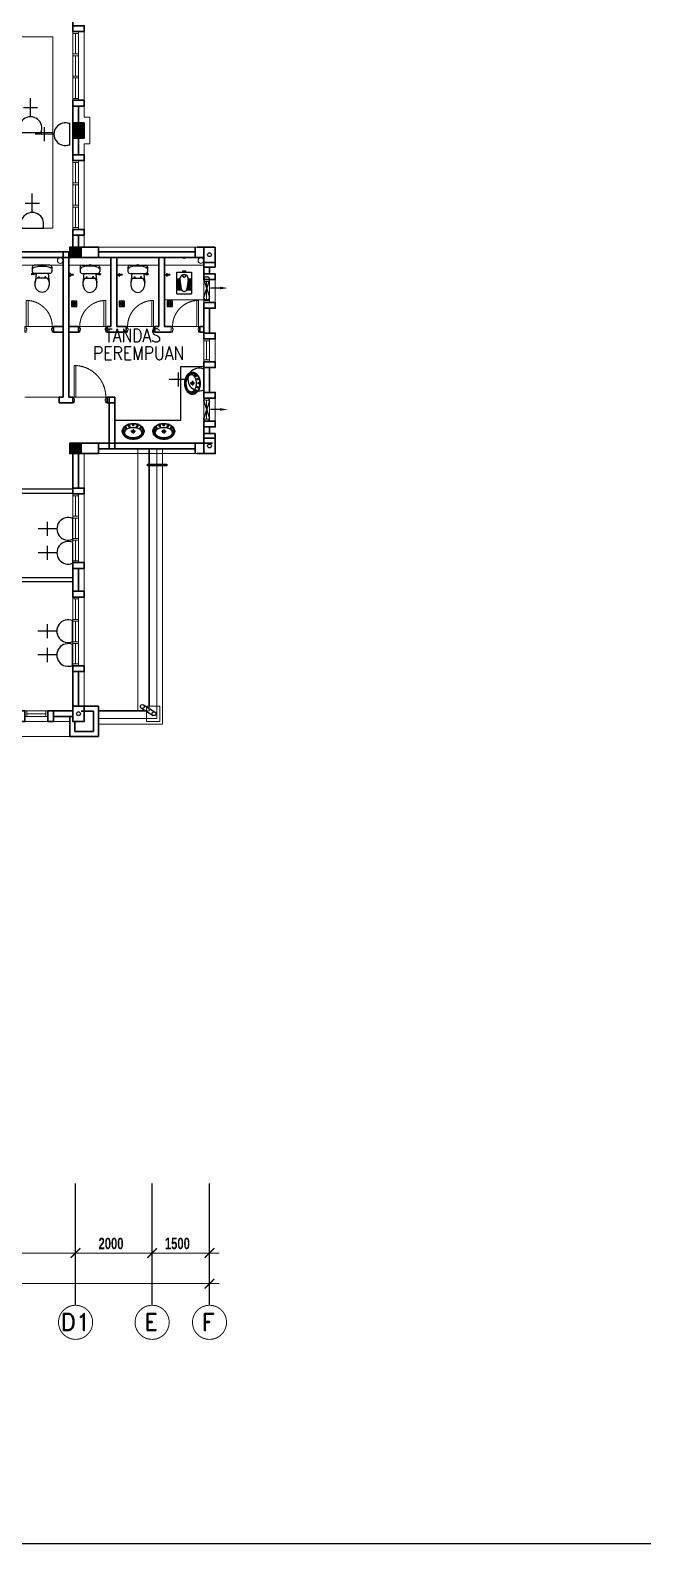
# Model space of a CAD drawing. Header units: millimetres. Extents: x 50343 to 145210, y -114947 to -49508.
# Drawn here: x 78876 to 94881, y -114935 to -75366 of the extents above; entities that cross this region are included whole.
import ezdxf
from ezdxf.enums import TextEntityAlignment as Align

# ---------------------------------------------------------------- set-up
doc = ezdxf.new("R2010")
doc.units = ezdxf.units.MM
doc.header["$LTSCALE"] = 600
doc.header["$MEASUREMENT"] = 0
for name, pattern in [('DASHDOT', [1, 0.5, -0.25, 0, -0.25]), ('DASHED', [19.05, 12.7, -6.35]), ('HIDDEN', [0.375, 0.25, -0.125])]:
    doc.linetypes.add(name, pattern=pattern)
doc.layers.get('0').update_dxf_attribs({"color": 8, "linetype": 'CONTINUOUS', "lineweight": 25})
for name, color, linetype, lineweight in [('1', 8, 'CONTINUOUS', 9), ('COLUMN', 8, 'CONTINUOUS', 30), ('DETAIL', 8, 'CONTINUOUS', 20), ('dim', 8, 'CONTINUOUS', 20), ('DOOR', 8, 'CONTINUOUS', 20), ('LW', 8, 'CONTINUOUS', 20), ('t3', 8, 'CONTINUOUS', 25), ('wall', 8, 'CONTINUOUS', 30), ('WIN', 8, 'CONTINUOUS', 18)]:
    doc.layers.add(name, color=color, linetype=linetype, lineweight=lineweight)
for name, color, linetype in [('DOWNPIPE', 8, 'CONTINUOUS'), ('E-LIGHT', 4, 'CONTINUOUS'), ('ELECT', 6, 'CONTINUOUS'), ('FIXT', 8, 'CONTINUOUS'), ('GRID', 8, 'DASHDOT'), ('GRID-TEXT', 8, 'CONTINUOUS'), ('LIGHT', 4, 'CONTINUOUS'), ('LWALL', 8, 'CONTINUOUS'), ('ORIGIN', 8, 'CONTINUOUS'), ('partition', 8, 'CONTINUOUS'), ('SAN', 8, 'CONTINUOUS'), ('SANITARY', 8, 'CONTINUOUS'), ('t.block', 4, 'CONTINUOUS'), ('TB', 8, 'CONTINUOUS')]:
    doc.layers.add(name, color=color, linetype=linetype)
doc.layers.get('E-LIGHT').off()
doc.styles.add('LAILA', font='romans.shx', dxfattribs={"width": 0.85})
doc.styles.add('style1', font='romand.shx', dxfattribs={"height": 250})
doc.styles.add('style2', font='sanssb__.ttf', dxfattribs={"height": 1200})

# ---------------------------------------------------------------- blocks, each defined once
blk = doc.blocks.new('AW30')
at = {"layer": 'wall'}
for points in [[(-2473393, -914141), (-2473243, -914141), (-2473243, -913866), (-2473393, -913866)], [(-2472643, -914141), (-2472493, -914141), (-2472493, -913866), (-2472643, -913866)]]:
    blk.add_lwpolyline(points, close=True, dxfattribs=at)
at = {"layer": 'WIN', "color": 1}
for p, q in [((-2473243, -913866), (-2472643, -913866)), ((-2473218, -914016), (-2472643, -914016)), ((-2473193, -913941), (-2472693, -913941))]:
    blk.add_line(p, q, dxfattribs=at)
at = {"layer": 'WIN', "color": 2}
blk.add_line((-2473243, -914141), (-2472643, -914141), dxfattribs=at)
at = {"layer": 'WIN', "color": 1}
for points in [[(-2473243, -914016), (-2473193, -914016), (-2473193, -913866), (-2473243, -913866)], [(-2472693, -914016), (-2472643, -914016), (-2472643, -913866), (-2472693, -913866)]]:
    blk.add_lwpolyline(points, close=True, dxfattribs=at)
blk = doc.blocks.new('Dp900')
at = {"layer": 'DOOR', "color": 4}
for p, q in [((35, 150), (0, 150)), ((0, 0), (35, 0)), ((35, 150), (35, 100)), ((50, 100), (35, 100)), ((50, 50), (35, 50)), ((35, 50), (35, 0)), ((50, 100), (50, 50)), ((850, 100), (850, 50)), ((865, 100), (850, 100)), ((865, 50), (850, 50)), ((900, 150), (865, 150)), ((865, 150), (865, 100)), ((865, 50), (865, 0)), ((865, 0), (900, 0))]:
    blk.add_line(p, q, dxfattribs=at)
at = {"layer": 'DOOR', "color": 1}
for p, q in [((0, 150), (0, 0)), ((0, 150), (0, 0)), ((900, 150), (900, 0)), ((900, 150), (900, 0))]:
    blk.add_line(p, q, dxfattribs=at)
at = {"layer": 'DOOR'}
blk.add_lwpolyline([(35, 150), (35, 980), (85, 980), (85, 150)], close=True, dxfattribs=at)
at = {"layer": 'DOOR', "color": 9, "linetype": 'DASHED', "ltscale": 100}
blk.add_arc((35, 150), 830, 360, 86.5464, dxfattribs=at)
blk = doc.blocks.new('W22')
at = {"layer": 'LW', "color": 2}
blk.add_line((-2456199, -908621), (-2456199, -908021), dxfattribs=at)
at = {"layer": 'wall'}
for points in [[(-2456499, -908021), (-2456499, -907871), (-2456199, -907871), (-2456199, -908021)], [(-2456499, -908771), (-2456499, -908621), (-2456199, -908621), (-2456199, -908771)]]:
    blk.add_lwpolyline(points, close=True, dxfattribs=at)
at = {"layer": 'WIN', "linetype": 'HIDDEN', "ltscale": 600}
blk.add_line((-2456424, -908571), (-2456424, -908071), dxfattribs=at)
at = {"layer": 'WIN'}
blk.add_line((-2456499, -908571), (-2456349, -908571), dxfattribs=at)
blk.add_lwpolyline([(-2456349, -908021), (-2456349, -908621), (-2456499, -908621), (-2456499, -908021)], dxfattribs=at)
blk.add_lwpolyline([(-2456349, -908071), (-2456349, -908021), (-2456499, -908021), (-2456499, -908071)], close=True, dxfattribs=at)
blk = doc.blocks.new('*X77')
at = {"color": 0}
for p, q in [((89.889, 61.166), (89.852, 61.203)), ((89.853, 61.198), (89.901, 61.245)), ((89.853, 61.216), (89.883, 61.245)), ((89.905, 61.168), (89.854, 61.219)), ((89.858, 61.185), (89.913, 61.24)), ((89.917, 61.175), (89.86, 61.231)), ((89.867, 61.176), (89.923, 61.232)), ((89.925, 61.184), (89.869, 61.239)), ((89.878, 61.169), (89.93, 61.221)), ((89.931, 61.196), (89.882, 61.245)), ((89.893, 61.166), (89.932, 61.206)), ((89.932, 61.212), (89.898, 61.246))]:
    blk.add_line(p, q, dxfattribs=at)
blk = doc.blocks.new('TAB')
at = {"layer": 'FIXT'}
for p, q in [((-186, 13), (-70, 22)), ((-186, -13), (-186, 13)), ((-120, 5), (-120, -5)), ((-80, 10), (-115, 10)), ((-70, 55), (-70, 20)), ((-55, 60), (-65, 60)), ((-50, 55), (-50, 20)), ((-50, 24), (-46, 24)), ((-5, 10), (-40, 10)), ((0, 5), (0, -5)), ((-186, -13), (-70, -22)), ((-80, -10), (-115, -10)), ((-70, -20), (-70, -55)), ((-55, -60), (-65, -60)), ((-50, -20), (-50, -55)), ((-50, -24), (-46, -24)), ((-5, -10), (-40, -10))]:
    blk.add_line(p, q, dxfattribs=at)
for centre, radius, start, end in [((-115, 5), 5, 90, 180), ((-80, 20), 10, 270, 0), ((-65, 55), 5, 90, 180), ((-55, 55), 5, 0, 90), ((-40, 20), 10, 180, 270), ((-46, 0), 24.2, 24.44334, 90), ((-5, 5), 5, 0, 90), ((-115, -5), 5, 180, 270), ((-80, -20), 10, 0, 90), ((-65, -55), 5, 180, 270), ((-55, -55), 5, 270, 0), ((-40, -20), 10, 90, 180), ((-46, 0), 24.2, 270, 335.55666), ((-5, -5), 5, 270, 0)]:
    blk.add_arc(centre, radius, start, end, dxfattribs=at)
blk = doc.blocks.new('TAP1-P')
at = {"layer": 'FIXT', "rotation": 90}
blk.add_blockref('TAB', (0, 0), dxfattribs=at)
blk = doc.blocks.new('TAP(C)')
at = {"layer": 'wall', "xscale": -0.599999999973992, "yscale": 0.5999999999767169, "zscale": 0.5999999999999999, "rotation": 269.9999000484524}
blk.add_blockref('TAP1-P', (0, 0), dxfattribs=at)
blk = doc.blocks.new('WC1')
at = {"layer": 'DETAIL', "color": 8}
for p, q in [((-2082463, -671463), (-2082463, -671853)), ((-2082463, -671463), (-2081903, -671463)), ((-2082363, -671479), (-2082363, -671591)), ((-2082351, -671479), (-2082351, -671586)), ((-2082338, -671479), (-2082338, -671583)), ((-2082326, -671479), (-2082326, -671582)), ((-2082313, -671479), (-2082313, -671580)), ((-2082301, -671479), (-2082301, -671578)), ((-2082288, -671479), (-2082288, -671577)), ((-2082276, -671479), (-2082276, -671575)), ((-2082263, -671479), (-2082263, -671573)), ((-2082251, -671479), (-2082251, -671571)), ((-2082238, -671479), (-2082238, -671570)), ((-2082226, -671479), (-2082226, -671568)), ((-2082213, -671479), (-2082213, -671566)), ((-2082201, -671479), (-2082201, -671564)), ((-2082188, -671479), (-2082188, -671563)), ((-2082176, -671479), (-2082176, -671561)), ((-2082163, -671479), (-2082163, -671559)), ((-2082151, -671479), (-2082151, -671557)), ((-2082138, -671479), (-2082138, -671556)), ((-2082126, -671479), (-2082126, -671554)), ((-2082113, -671479), (-2082113, -671552)), ((-2082101, -671479), (-2082101, -671551)), ((-2082088, -671479), (-2082088, -671549)), ((-2082076, -671479), (-2082076, -671548)), ((-2081903, -671463), (-2081903, -671853)), ((-2081903, -671853), (-2082463, -671853)), ((-2082363, -671724), (-2082363, -671837)), ((-2082351, -671729), (-2082351, -671837)), ((-2082089, -671549), (-2082339, -671584)), ((-2082089, -671767), (-2082339, -671732)), ((-2082338, -671732), (-2082338, -671837)), ((-2082326, -671734), (-2082326, -671837)), ((-2082313, -671736), (-2082313, -671837)), ((-2082301, -671737), (-2082301, -671837)), ((-2082288, -671739), (-2082288, -671837)), ((-2082276, -671741), (-2082276, -671837)), ((-2082263, -671743), (-2082263, -671837)), ((-2082251, -671744), (-2082251, -671837)), ((-2082238, -671746), (-2082238, -671837)), ((-2082226, -671748), (-2082226, -671837)), ((-2082213, -671749), (-2082213, -671837)), ((-2082201, -671751), (-2082201, -671837)), ((-2082188, -671753), (-2082188, -671837)), ((-2082176, -671755), (-2082176, -671837)), ((-2082163, -671756), (-2082163, -671837)), ((-2082151, -671758), (-2082151, -671837)), ((-2082138, -671760), (-2082138, -671837)), ((-2082126, -671762), (-2082126, -671837)), ((-2082113, -671763), (-2082113, -671837)), ((-2082101, -671765), (-2082101, -671837)), ((-2082088, -671767), (-2082088, -671837)), ((-2082076, -671768), (-2082076, -671837)), ((-2081863, -671619), (-2081903, -671619)), ((-2081863, -671697), (-2081903, -671697)), ((-2081863, -671619), (-2081863, -671697))]:
    blk.add_line(p, q, dxfattribs=at)
for centre, radius, start, end in [((-2082357, -671479), 6.25, 0, 180), ((-2082332, -671479), 6.25, 0, 180), ((-2082307, -671479), 6.25, 0, 180), ((-2082282, -671479), 6.25, 0, 180), ((-2082257, -671479), 6.25, 0, 180), ((-2082232, -671479), 6.25, 0, 180), ((-2082207, -671479), 6.25, 0, 180), ((-2082182, -671479), 6.25, 0, 180), ((-2082157, -671479), 6.25, 0, 180), ((-2082132, -671479), 6.25, 0, 180), ((-2082107, -671479), 6.25, 0, 180), ((-2082082, -671479), 6.25, 0, 180), ((-2082328, -671658), 75, 97.889, 262.111), ((-2082357, -671837), 6.25, 180, 0), ((-2082332, -671837), 6.25, 180, 0), ((-2082307, -671837), 6.25, 180, 0), ((-2082282, -671837), 6.25, 180, 0), ((-2082257, -671837), 6.25, 180, 0), ((-2082232, -671837), 6.25, 180, 0), ((-2082207, -671837), 6.25, 180, 0), ((-2082182, -671837), 6.25, 180, 0), ((-2082157, -671837), 6.25, 180, 0), ((-2082132, -671837), 6.25, 180, 0), ((-2082107, -671837), 6.25, 180, 0), ((-2082073, -671658), 110, 262.111, 97.889), ((-2082082, -671837), 6.25, 180, 0), ((-2081988, -671658), 45, 68.1271, 291.8729), ((-2081988, -671658), 37.5, 57.0356, 302.9644)]:
    blk.add_arc(centre, radius, start, end, dxfattribs=at)
at = {"layer": 'ORIGIN', "color": 8}
for p, q in [((-2081498, -671638), (-2081538, -671638)), ((-2081498, -671638), (-2081538, -671678)), ((-2081538, -671638), (-2081498, -671678)), ((-2081538, -671678), (-2081498, -671678))]:
    blk.add_line(p, q, dxfattribs=at)
blk = doc.blocks.new('ZPO')
at = {"layer": 'ORIGIN'}
for p, q in [((-20, 20), (-20, -20)), ((-20, 20), (20, -20)), ((-20, -20), (20, 20)), ((20, -20), (20, 20))]:
    blk.add_line(p, q, dxfattribs=at)
blk = doc.blocks.new('Dp750')
at = {"layer": 'DOOR', "color": 1}
for p, q in [((0, 150), (0, 0)), ((0, 150), (0, 0)), ((750, 150), (750, 0)), ((750, 150), (750, 0))]:
    blk.add_line(p, q, dxfattribs=at)
at = {"layer": 'DOOR'}
for p, q in [((0, 150), (35, 150)), ((0, 0), (35, 0)), ((35, 150), (35, 100)), ((35, 100), (50, 100)), ((35, 50), (50, 50)), ((35, 50), (35, 0)), ((50, 100), (50, 50)), ((700, 100), (700, 50)), ((700, 100), (715, 100)), ((700, 50), (715, 50)), ((715, 150), (750, 150)), ((715, 150), (715, 100)), ((715, 50), (715, 0)), ((715, 0), (750, 0))]:
    blk.add_line(p, q, dxfattribs=at)
blk.add_lwpolyline([(35, 150), (35, 830), (85, 830), (85, 150)], close=True, dxfattribs=at)
at = {"layer": 'DOOR', "color": 9, "linetype": 'DASHED', "ltscale": 100}
blk.add_arc((35, 150), 680, 360, 85.7833, dxfattribs=at)
blk = doc.blocks.new('Ef')
at = {"layer": 'LIGHT'}
for p, q in [((-291, -23), (-291, 17)), ((-214, -80), (231, 74)), ((-214, 74), (231, -80)), ((309, 17), (309, -23))]:
    blk.add_line(p, q, dxfattribs=at)
at = {"layer": 'LIGHT', "color": 7}
blk.add_line((4, 348), (4, 102), dxfattribs=at)
at = {"layer": 'LIGHT'}
for centre, start, end in [((-231, 17), 72.6318, 180), ((249, 17), 0, 107.3682), ((-231, -23), 180, 287.3682), ((249, -23), 252.6318, 0)]:
    blk.add_arc(centre, 60, start, end, dxfattribs=at)
at = {"layer": 'LIGHT', "color": 7}
blk.add_solid([(-30, 348), (37, 348), (4, 548)], dxfattribs=at)
blk = doc.blocks.new('13A SSO 300mm')
at = {"layer": 'ELECT', "color": 6}
for p, q in [((0, 414), (0, 904)), ((-184, 659), (184, 659)), ((-297, 0), (297, 0))]:
    blk.add_line(p, q, dxfattribs=at)
blk.add_arc((0, 116), 297, 336.9763, 203.0237, dxfattribs=at)

msp = doc.modelspace()

# ---------------------------------------------------------------- hatches: boundary and pattern name
at = {"layer": 'COLUMN'}
for points in [[(79909, -81034), (80209, -81034), (80209, -81309), (79909, -81309)], [(79909, -86159), (80209, -86159), (80209, -86434), (79909, -86434)]]:
    msp.add_hatch(color=256, dxfattribs=at).paths.add_polyline_path(points)

# ---------------------------------------------------------------- linework, layer by layer
at = {"linetype": 'ByBlock', "const_width": 37.5}
for points in [[(79934, -107460), (80184, -107210)], [(80184, -107210), (79934, -107460)], [(81934, -107460), (82184, -107210)], [(82184, -107210), (81934, -107460)], [(83434, -107460), (83684, -107210)], [(83434, -108260), (83684, -108010)]]:
    msp.add_lwpolyline(points, dxfattribs=at)
at = {"layer": '1'}
for points in [[(79467, -78041), (79467, -75541), (77467, -75541), (77467, -78041)], [(79467, -80541), (79467, -78041), (77467, -78041), (77467, -80541)]]:
    msp.add_lwpolyline(points, close=True, dxfattribs=at)
at = {"layer": 'COLUMN'}
for points in [[(80284, -77784), (79984, -77784), (79984, -78184), (80284, -78184)], [(79909, -81034), (80209, -81034), (80209, -81309), (79909, -81309)], [(83709, -81034), (83409, -81034), (83409, -81434), (83709, -81434)], [(79909, -86159), (80209, -86159), (80209, -86434), (79909, -86434)], [(83709, -86034), (83409, -86034), (83409, -86434), (83709, -86434)], [(80284, -93034), (79984, -93034), (79984, -93434), (80284, -93434)]]:
    msp.add_lwpolyline(points, close=True, dxfattribs=at)
msp.add_solid([(80284, -77784), (79984, -77784), (80284, -78184), (79984, -78184)], dxfattribs=at)
at = {"layer": 'dim'}
for p, q in [((80059, -106841), (80059, -107585)), ((80059, -106841), (80059, -107585)), ((82059, -106841), (82059, -107585)), ((82059, -106841), (82059, -107585)), ((83559, -106841), (83559, -107585)), ((75809, -107335), (80309, -107335)), ((79809, -107335), (82309, -107335)), ((81809, -107335), (83809, -107335)), ((83559, -107641), (83559, -108385)), ((60309, -108135), (83809, -108135))]:
    msp.add_line(p, q, dxfattribs=at)
at = {"layer": 'DOWNPIPE', "linetype": 'HIDDEN', "ltscale": 1000}
for p, q in [((81778, -93086), (82083, -93277)), ((81831, -93001), (82136, -93192))]:
    msp.add_line(p, q, dxfattribs=at)
at = {"layer": 'DOWNPIPE'}
msp.add_lwpolyline([(81935, -86707), (82448, -86707), (82448, -86757), (81935, -86757)], close=True, dxfattribs=at)
for centre in [(83559, -81234), (83559, -86234), (80134, -93234), (81804, -93044), (82109, -93234)]:
    msp.add_circle(centre, 50, dxfattribs=at)
at = {"layer": 'GRID', "ltscale": 1500}
for p, q in [((80059, -108701), (80059, -105514)), ((82059, -108701), (82059, -105514)), ((83559, -108701), (83559, -105514))]:
    msp.add_line(p, q, dxfattribs=at)
at = {"layer": 'GRID-TEXT', "const_width": 24.7}
for points in [[(80505, -109146, 1), (79614, -109146, 0.414214), (80059, -109592, 0.414214), (80505, -109146, 1)], [(82505, -109146, 1), (81614, -109146, 0.414214), (82059, -109592, 0.414214), (82505, -109146, 1)], [(84005, -109146, 1), (83114, -109146, 0.414214), (83559, -109592, 0.414214), (84005, -109146, 1)]]:
    msp.add_lwpolyline(points, format="xyb", dxfattribs=at)
at = {"layer": 'LW'}
for p, q in [((80284, -77197), (80284, -75397)), ((80284, -78772), (80284, -80572)), ((80284, -80722), (80284, -81034)), ((79734, -81509), (78634, -81509)), ((79884, -81509), (80984, -81509)), ((81134, -81509), (82234, -81509)), ((82384, -81509), (83409, -81509)), ((82384, -82409), (83409, -82409)), ((78734, -83109), (79484, -83109)), ((79484, -83259), (79484, -83109)), ((80884, -83109), (80134, -83109)), ((80134, -83259), (80134, -83109)), ((82134, -83109), (81384, -83109)), ((83309, -83109), (82559, -83109)), ((78734, -84959), (79634, -84959)), ((80884, -84959), (79984, -84959)), ((80284, -87509), (80284, -86434)), ((81684, -86309), (81684, -93159)), ((80284, -87484), (80284, -89284)), ((80284, -90034), (80284, -89434)), ((80284, -91984), (80284, -90184)), ((80284, -93034), (80284, -92134))]:
    msp.add_line(p, q, dxfattribs=at)
at = {"layer": 'LW', "linetype": 'HIDDEN', "ltscale": 1200}
msp.add_line((77109, -93834), (79909, -93834), dxfattribs=at)
at = {"layer": 'LW'}
for points in [[(80284, -77347), (80284, -77634), (80434, -77634), (80434, -78334), (80284, -78334), (80284, -78622)], [(80209, -77784), (80284, -77784), (80284, -78184), (80209, -78184)], [(80659, -93159), (81984, -93159), (81984, -86309)], [(80659, -93509), (82334, -93509), (82334, -86309)]]:
    msp.add_lwpolyline(points, dxfattribs=at)
at = {"layer": 'LW', "linetype": 'HIDDEN', "ltscale": 1000}
msp.add_lwpolyline([(80659, -93359), (82184, -93359), (82184, -86309)], dxfattribs=at)
msp.add_lwpolyline([(81909, -93434), (81909, -93034), (82259, -93034), (82259, -93434)], close=True, dxfattribs=at)
at = {"layer": 'LW'}
for centre in [(79659, -81384), (83334, -81384)]:
    msp.add_circle(centre, 75, dxfattribs=at)
at = {"layer": 'LWALL'}
for p, q in [((82809, -84159), (83409, -84159)), ((82809, -85559), (82809, -84159)), ((81084, -85559), (82809, -85559))]:
    msp.add_line(p, q, dxfattribs=at)
at = {"layer": 'partition'}
for p, q in [((75259, -87359), (79984, -87359)), ((75259, -87469), (79984, -87469)), ((79984, -89679), (75259, -89679)), ((79984, -89789), (75259, -89789))]:
    msp.add_line(p, q, dxfattribs=at)
at = {"layer": 'SAN'}
for p, q in [((79389, -81509), (78979, -81509)), ((79164, -81529), (79164, -81489)), ((79204, -81489), (79164, -81529)), ((79204, -81529), (79164, -81489)), ((79204, -81489), (79204, -81529)), ((80229, -81509), (80639, -81509)), ((80414, -81489), (80414, -81529)), ((80414, -81489), (80454, -81529)), ((80414, -81529), (80454, -81489)), ((80454, -81529), (80454, -81489)), ((81479, -81509), (81889, -81509)), ((81664, -81489), (81664, -81529)), ((81664, -81489), (81704, -81529)), ((81664, -81529), (81704, -81489)), ((81704, -81529), (81704, -81489)), ((78909, -81733), (78909, -81748)), ((79028, -81728), (78914, -81728)), ((78966, -81753), (78914, -81753)), ((78929, -81559), (78929, -81674)), ((78932, -81734), (78979, -81734)), ((79389, -81724), (78979, -81724)), ((79028, -81738), (79001, -81969)), ((79028, -81738), (79005, -81738)), ((79029, -81724), (79029, -81728)), ((79318, -81844), (79053, -81844)), ((79089, -81814), (79113, -81814)), ((79280, -81814), (79256, -81814)), ((79339, -81724), (79367, -81969)), ((79439, -81559), (79439, -81674)), ((80179, -81559), (80179, -81674)), ((80229, -81724), (80639, -81724)), ((80279, -81724), (80251, -81969)), ((80300, -81844), (80565, -81844)), ((80339, -81814), (80363, -81814)), ((80530, -81814), (80506, -81814)), ((80589, -81724), (80590, -81728)), ((80591, -81728), (80704, -81728)), ((80591, -81738), (80613, -81738)), ((80591, -81738), (80617, -81969)), ((80686, -81734), (80639, -81734)), ((80653, -81753), (80704, -81753)), ((80689, -81559), (80689, -81674)), ((80709, -81733), (80709, -81748)), ((81429, -81559), (81429, -81674)), ((81479, -81724), (81889, -81724)), ((81529, -81724), (81501, -81969)), ((81550, -81844), (81815, -81844)), ((81589, -81814), (81613, -81814)), ((81780, -81814), (81756, -81814)), ((81839, -81724), (81840, -81728)), ((81841, -81728), (81954, -81728)), ((81841, -81738), (81863, -81738)), ((81841, -81738), (81867, -81969)), ((81936, -81734), (81889, -81734)), ((81903, -81753), (81954, -81753)), ((81939, -81559), (81939, -81674)), ((81959, -81733), (81959, -81748)), ((82702, -81694), (83092, -81694)), ((82702, -82254), (82702, -81694)), ((82718, -81867), (82787, -81867)), ((82718, -81879), (82788, -81879)), ((82718, -81892), (82789, -81892)), ((82718, -81904), (82791, -81904)), ((82788, -81879), (82822, -82130)), ((82858, -81654), (82936, -81654)), ((82858, -81654), (82858, -81694)), ((82936, -81654), (82936, -81694)), ((83006, -81879), (82971, -82130)), ((83002, -81904), (83075, -81904)), ((83004, -81892), (83075, -81892)), ((83006, -81879), (83075, -81879)), ((83007, -81867), (83075, -81867)), ((83092, -81694), (83092, -82254)), ((82702, -82254), (83092, -82254)), ((82718, -81917), (82793, -81917)), ((82718, -81929), (82795, -81929)), ((82718, -81942), (82796, -81942)), ((82718, -81954), (82798, -81954)), ((82718, -81967), (82800, -81967)), ((82718, -81979), (82802, -81979)), ((82718, -81992), (82803, -81992)), ((82718, -82004), (82805, -82004)), ((82718, -82017), (82807, -82017)), ((82718, -82029), (82808, -82029)), ((82718, -82042), (82810, -82042)), ((82718, -82054), (82812, -82054)), ((82718, -82067), (82814, -82067)), ((82718, -82079), (82815, -82079)), ((82718, -82092), (82817, -82092)), ((82718, -82104), (82819, -82104)), ((82718, -82117), (82821, -82117)), ((82718, -82129), (82822, -82129)), ((82718, -82142), (82825, -82142)), ((82718, -82154), (82830, -82154)), ((82963, -82154), (83075, -82154)), ((82968, -82142), (83075, -82142)), ((82971, -82129), (83075, -82129)), ((82973, -82117), (83075, -82117)), ((82974, -82104), (83075, -82104)), ((82976, -82092), (83075, -82092)), ((82978, -82079), (83075, -82079)), ((82980, -82067), (83075, -82067)), ((82981, -82054), (83075, -82054)), ((82983, -82042), (83075, -82042)), ((82985, -82029), (83075, -82029)), ((82987, -82017), (83075, -82017)), ((82988, -82004), (83075, -82004)), ((82990, -81992), (83075, -81992)), ((82992, -81979), (83075, -81979)), ((82994, -81967), (83075, -81967)), ((82995, -81954), (83075, -81954)), ((82997, -81942), (83075, -81942)), ((82999, -81929), (83075, -81929)), ((83000, -81917), (83075, -81917)), ((79964, -82537), (79964, -82499)), ((79979, -82499), (79964, -82499)), ((79964, -82509), (79971, -82509)), ((79964, -82528), (79971, -82528)), ((79979, -82537), (79964, -82537)), ((81214, -82537), (81214, -82499)), ((81229, -82499), (81214, -82499)), ((81214, -82509), (81221, -82509)), ((81214, -82528), (81221, -82528)), ((81229, -82537), (81214, -82537)), ((82464, -82537), (82464, -82499)), ((82479, -82499), (82464, -82499)), ((82464, -82509), (82471, -82509)), ((82464, -82528), (82471, -82528)), ((82479, -82537), (82464, -82537)), ((83167, -84594), (83055, -84594)), ((83113, -84535), (83113, -84652)), ((83272, -84491), (83222, -84491)), ((83297, -84594), (83247, -84594)), ((83248, -84466), (83248, -84517)), ((83248, -84672), (83248, -84723)), ((83273, -84569), (83273, -84620)), ((83272, -84697), (83222, -84697)), ((81488, -85718), (81436, -85718)), ((81462, -85694), (81462, -85744)), ((81624, -85853), (81507, -85853)), ((81591, -85693), (81539, -85693)), ((81565, -85669), (81565, -85719)), ((81565, -85798), (81565, -85911)), ((81694, -85718), (81642, -85718)), ((81668, -85694), (81668, -85744)), ((82288, -85718), (82236, -85718)), ((82262, -85694), (82262, -85744)), ((82424, -85853), (82307, -85853)), ((82391, -85693), (82339, -85693)), ((82365, -85669), (82365, -85719)), ((82365, -85798), (82365, -85911)), ((82494, -85718), (82442, -85718)), ((82468, -85694), (82468, -85744))]:
    msp.add_line(p, q, dxfattribs=at)
for points in [[(78952, -81590, -0.255609), (78962, -81572, -0.077755), (79020, -81547, -0.037496), (79089, -81534, -0.027378), (79184, -81529, -0.027378), (79280, -81534, -0.037496), (79348, -81547, -0.077755), (79406, -81572, -0.255609), (79416, -81590, -0.255609)], [(79318, -81844, -0.247684), (79355, -82085, -0.091257), (79315, -82155, -0.103849), (79253, -82203, -0.114925), (79184, -82219, -0.114925), (79115, -82203, -0.103849), (79053, -82155, -0.091257), (79014, -82085, -0.08399), (78999, -81999, -0.08399), (79014, -81913, -0.09042), (79053, -81844, -0.09042)], [(80666, -81590, 0.255609), (80656, -81572, 0.077755), (80598, -81547, 0.037496), (80530, -81534, 0.027378), (80434, -81529, 0.027378), (80339, -81534, 0.037496), (80270, -81547, 0.077755), (80212, -81572, 0.255609), (80202, -81590, 0.255609)], [(80300, -81844, 0.247684), (80264, -82085, 0.091257), (80303, -82155, 0.103849), (80365, -82203, 0.114925), (80434, -82219, 0.114925), (80503, -82203, 0.103849), (80565, -82155, 0.091257), (80605, -82085, 0.08399), (80619, -81999, 0.08399), (80605, -81913, 0.09042), (80565, -81844, 0.09042)], [(81916, -81590, 0.255609), (81906, -81572, 0.077755), (81848, -81547, 0.037496), (81780, -81534, 0.027378), (81684, -81529, 0.027378), (81589, -81534, 0.037496), (81520, -81547, 0.077755), (81462, -81572, 0.255609), (81452, -81590, 0.255609)], [(81550, -81844, 0.247684), (81514, -82085, 0.091257), (81553, -82155, 0.103849), (81615, -82203, 0.114925), (81684, -82219, 0.114925), (81753, -82203, 0.103849), (81815, -82155, 0.091257), (81855, -82085, 0.08399), (81869, -81999, 0.08399), (81855, -81913, 0.09042), (81815, -81844, 0.09042)]]:
    msp.add_lwpolyline(points, format="xyb", dxfattribs=at)
for points in [[(80092, -82448), (79952, -82448), (79952, -82589), (80092, -82589)], [(81342, -82448), (81202, -82448), (81202, -82589), (81342, -82589)], [(82592, -82448), (82452, -82448), (82452, -82589), (82592, -82589)]]:
    msp.add_lwpolyline(points, close=True, dxfattribs=at)
for points in [[(83113, -84309, 0.128734), (83036, -84329, 0.10631), (82964, -84393, 0.084902), (82920, -84482, 0.074193), (82903, -84594, 0.074193), (82920, -84707, 0.084902), (82964, -84796, 0.10631), (83036, -84859, 0.128734), (83113, -84879, 0.128734), (83190, -84859, 0.10631), (83261, -84796, 0.084902), (83306, -84707, 0.074193), (83323, -84594, 0.074193), (83306, -84482, 0.084902), (83261, -84393, 0.10631), (83190, -84329, 0.128734)], [(83113, -84324, 0.128734), (83040, -84343, 0.10631), (82972, -84403, 0.084902), (82929, -84487, 0.074193), (82913, -84594, 0.074193), (82929, -84701, 0.084902), (82972, -84786, 0.10631), (83040, -84846, 0.128734), (83113, -84865, 0.128734), (83186, -84846, 0.10631), (83254, -84786, 0.084902), (83296, -84701, 0.074193), (83312, -84594, 0.074193), (83296, -84487, 0.084902), (83254, -84403, 0.10631), (83186, -84343, 0.128734)], [(83081, -84372, 0.148706), (83032, -84387, 0.107099), (82984, -84437, 0.07588), (82955, -84505, 0.062731), (82944, -84594, 0.062731), (82955, -84683, 0.07588), (82984, -84752, 0.107099), (83032, -84802, 0.148706), (83081, -84817, 0.148706), (83130, -84802, 0.107099), (83178, -84752, 0.07588), (83207, -84683, 0.062731), (83219, -84594, 0.062731), (83207, -84505, 0.07588), (83178, -84437, 0.107099), (83130, -84387, 0.148706)], [(81850, -85853, -0.128734), (81830, -85929, -0.10631), (81766, -86001, -0.084902), (81677, -86046, -0.074193), (81565, -86063, -0.074193), (81452, -86046, -0.084902), (81363, -86001, -0.10631), (81300, -85929, -0.128734), (81280, -85853, -0.128734), (81300, -85776, -0.10631), (81363, -85704, -0.084902), (81452, -85659, -0.074193), (81565, -85643, -0.074193), (81677, -85659, -0.084902), (81766, -85704, -0.10631), (81830, -85776, -0.128734)], [(81836, -85853, -0.128734), (81817, -85926, -0.10631), (81756, -85994, -0.084902), (81672, -86036, -0.074193), (81565, -86052, -0.074193), (81458, -86036, -0.084902), (81373, -85994, -0.10631), (81313, -85926, -0.128734), (81294, -85853, -0.128734), (81313, -85780, -0.10631), (81373, -85712, -0.084902), (81458, -85669, -0.074193), (81565, -85653, -0.074193), (81672, -85669, -0.084902), (81756, -85712, -0.10631), (81817, -85780, -0.128734)], [(81787, -85884, -0.148706), (81773, -85933, -0.107099), (81722, -85982, -0.07588), (81654, -86011, -0.062731), (81565, -86022, -0.062731), (81476, -86011, -0.07588), (81408, -85982, -0.107099), (81357, -85933, -0.148706), (81342, -85884, -0.148706), (81357, -85836, -0.107099), (81408, -85787, -0.07588), (81476, -85758, -0.062731), (81565, -85747, -0.062731), (81654, -85758, -0.07588), (81722, -85787, -0.107099), (81773, -85836, -0.148706)], [(82650, -85853, -0.128734), (82630, -85929, -0.10631), (82566, -86001, -0.084902), (82477, -86046, -0.074193), (82365, -86063, -0.074193), (82252, -86046, -0.084902), (82163, -86001, -0.10631), (82100, -85929, -0.128734), (82080, -85853, -0.128734), (82100, -85776, -0.10631), (82163, -85704, -0.084902), (82252, -85659, -0.074193), (82365, -85643, -0.074193), (82477, -85659, -0.084902), (82566, -85704, -0.10631), (82630, -85776, -0.128734)], [(82636, -85853, -0.128734), (82617, -85926, -0.10631), (82556, -85994, -0.084902), (82472, -86036, -0.074193), (82365, -86052, -0.074193), (82258, -86036, -0.084902), (82173, -85994, -0.10631), (82113, -85926, -0.128734), (82094, -85853, -0.128734), (82113, -85780, -0.10631), (82173, -85712, -0.084902), (82258, -85669, -0.074193), (82365, -85653, -0.074193), (82472, -85669, -0.084902), (82556, -85712, -0.10631), (82617, -85780, -0.128734)], [(82587, -85884, -0.148706), (82573, -85933, -0.107099), (82522, -85982, -0.07588), (82454, -86011, -0.062731), (82365, -86022, -0.062731), (82276, -86011, -0.07588), (82208, -85982, -0.107099), (82157, -85933, -0.148706), (82142, -85884, -0.148706), (82157, -85836, -0.107099), (82208, -85787, -0.07588), (82276, -85758, -0.062731), (82365, -85747, -0.062731), (82454, -85758, -0.07588), (82522, -85787, -0.107099), (82573, -85836, -0.148706)]]:
    msp.add_lwpolyline(points, format="xyb", close=True, dxfattribs=at)
for centre, radius in [((80022, -82518), 37.5), ((81272, -82518), 37.5), ((82522, -82518), 37.5), ((83113, -84594), 35), ((83113, -84594), 22.5), ((83248, -84491), 17.5), ((83273, -84594), 17.5), ((83248, -84697), 17.5), ((81462, -85718), 17.5), ((81565, -85853), 35), ((81565, -85853), 22.5), ((81565, -85693), 17.5), ((81668, -85718), 17.5), ((82262, -85718), 17.5), ((82365, -85853), 35), ((82365, -85853), 22.5), ((82365, -85693), 17.5), ((82468, -85718), 17.5)]:
    msp.add_circle(centre, radius, dxfattribs=at)
for centre, radius, start, end in [((78979, -81559), 50, 90, 180), ((79389, -81559), 50, 0, 90), ((80229, -81559), 50, 90, 180), ((80639, -81559), 50, 0, 90), ((81479, -81559), 50, 90, 180), ((81889, -81559), 50, 0, 90), ((78914, -81733), 5, 90, 180), ((78914, -81748), 5, 180, 270), ((78979, -81674), 50, 180, 270), ((78966, -81733), 20, 270, 312.1064), ((78978, -81740), 6.14, 1.2001, 72.8006), ((79005, -81776), 38.1, 89.8253, 132.1064), ((79028, -81733), 5, 270, 90), ((79123, -81829), 37.2, 156.1865, 203.8135), ((79079, -81829), 37.2, 336.1865, 23.8135), ((79290, -81829), 37.2, 156.1865, 203.8135), ((79246, -81829), 37.2, 336.1865, 23.8135), ((79389, -81674), 50, 270, 0), ((80229, -81674), 50, 180, 270), ((80373, -81829), 37.2, 156.1865, 203.8135), ((80329, -81829), 37.2, 336.1865, 23.8135), ((80540, -81829), 37.2, 156.1865, 203.8135), ((80496, -81829), 37.2, 336.1865, 23.8135), ((80591, -81733), 5, 90, 270), ((80614, -81776), 38.1, 47.8936, 90.1747), ((80641, -81740), 6.14, 107.1994, 178.7999), ((80639, -81674), 50, 270, 0), ((80653, -81733), 20, 227.8936, 270), ((80704, -81733), 5, 0, 90), ((80704, -81748), 5, 270, 0), ((81479, -81674), 50, 180, 270), ((81623, -81829), 37.2, 156.1865, 203.8135), ((81579, -81829), 37.2, 336.1865, 23.8135), ((81790, -81829), 37.2, 156.1865, 203.8135), ((81746, -81829), 37.2, 336.1865, 23.8135), ((81841, -81733), 5, 90, 270), ((81864, -81776), 38.1, 47.8936, 90.1747), ((81891, -81740), 6.14, 107.1994, 178.7999), ((81889, -81674), 50, 270, 0), ((81903, -81733), 20, 227.8936, 270), ((81954, -81733), 5, 0, 90), ((81954, -81748), 5, 270, 0), ((82718, -81873), 6.25, 90, 270), ((82718, -81898), 6.25, 90, 270), ((82897, -81864), 110, 352.111, 187.889), ((82897, -81779), 45, 158.1271, 21.8729), ((82897, -81779), 37.5, 147.0356, 32.9644), ((83075, -81873), 6.25, 270, 90), ((83075, -81898), 6.25, 270, 90), ((82718, -81923), 6.25, 90, 270), ((82718, -81948), 6.25, 90, 270), ((82718, -81973), 6.25, 90, 270), ((82718, -81998), 6.25, 90, 270), ((82718, -82023), 6.25, 90, 270), ((82718, -82048), 6.25, 90, 270), ((82718, -82073), 6.25, 90, 270), ((82718, -82098), 6.25, 90, 270), ((82718, -82123), 6.25, 90, 270), ((82718, -82148), 6.25, 90, 270), ((82897, -82119), 75, 187.889, 352.111), ((83075, -81923), 6.25, 270, 90), ((83075, -81948), 6.25, 270, 90), ((83075, -81973), 6.25, 270, 90), ((83075, -81998), 6.25, 270, 90), ((83075, -82023), 6.25, 270, 90), ((83075, -82048), 6.25, 270, 90), ((83075, -82073), 6.25, 270, 90), ((83075, -82098), 6.25, 270, 90), ((83075, -82123), 6.25, 270, 90), ((83075, -82148), 6.25, 270, 90), ((79971, -82518), 9.38, 270.0001, 90.0001), ((80022, -82518), 46.9, 203.5783, 156.4219), ((81221, -82518), 9.38, 270.0001, 90.0001), ((81272, -82518), 46.9, 203.5783, 156.4219), ((82471, -82518), 9.38, 270.0001, 90.0001), ((82522, -82518), 46.9, 203.5783, 156.4219), ((83123, -84455), 115, 34.3843, 145.9122), ((83107, -84488), 115, 42.2084, 93.6092), ((83206, -84402), 17.5, 211.6026, 45.863), ((83123, -84734), 115, 214.0878, 325.6157), ((83107, -84700), 115, 266.3908, 317.7916), ((83206, -84787), 17.5, 314.137, 148.3974), ((81425, -85842), 115, 124.3843, 235.9122), ((81459, -85859), 115, 132.2084, 183.6092), ((81373, -85759), 17.5, 301.6026, 135.863), ((81757, -85759), 17.5, 44.137, 238.3974), ((81671, -85859), 115, 356.3908, 47.7916), ((81705, -85842), 115, 304.0878, 55.6157), ((82225, -85842), 115, 124.3843, 235.9122), ((82259, -85859), 115, 132.2084, 183.6092), ((82173, -85759), 17.5, 301.6026, 135.863), ((82557, -85759), 17.5, 44.137, 238.3974), ((82471, -85859), 115, 356.3908, 47.7916), ((82505, -85842), 115, 304.0878, 55.6157)]:
    msp.add_arc(centre, radius, start, end, dxfattribs=at)
at = {"layer": 't.block', "color": 7, "ltscale": 0.5}
msp.add_lwpolyline([(145198, -114935), (50343, -114935), (50343, -50072), (145198, -50072)], close=True, dxfattribs=at)
at = {"layer": 'wall'}
for p, q in [((79984, -75397), (79984, -74659)), ((79984, -77347), (79984, -77784)), ((80134, -77347), (80134, -77784)), ((79984, -78772), (79984, -78184)), ((80134, -78622), (80134, -78184)), ((79984, -80572), (79984, -81159)), ((80134, -80722), (80134, -81159)), ((80659, -81034), (79984, -81034)), ((80659, -81309), (80659, -81034)), ((83184, -81309), (83184, -81034)), ((83709, -81034), (83234, -81034)), ((79984, -81159), (75984, -81159)), ((83409, -81309), (75984, -81309)), ((79734, -84959), (79734, -81159)), ((79884, -84959), (79884, -81159)), ((79984, -81159), (79984, -81309)), ((80059, -81159), (80059, -81309)), ((80134, -81159), (80134, -81309)), ((80209, -81159), (80209, -81309)), ((83184, -81159), (80659, -81159)), ((80984, -83109), (80984, -81309)), ((81134, -83109), (81134, -81309)), ((82234, -83109), (82234, -81309)), ((82384, -83109), (82384, -81309)), ((83409, -81884), (83409, -81434)), ((83709, -81434), (83709, -81559)), ((83409, -81559), (83709, -81559)), ((83559, -81734), (83559, -81559)), ((83409, -83434), (83409, -82484)), ((83559, -83284), (83559, -82634)), ((79484, -83109), (79484, -83259)), ((79484, -83259), (79484, -83109)), ((79734, -83109), (79484, -83109)), ((79734, -83259), (79484, -83259)), ((79884, -83109), (80134, -83109)), ((79884, -83259), (80134, -83259)), ((80134, -83259), (80134, -83109)), ((80134, -83109), (80134, -83259)), ((80884, -83109), (80984, -83109)), ((80884, -83259), (80884, -83109)), ((80884, -83259), (81384, -83259)), ((81134, -83109), (81384, -83109)), ((81384, -83259), (81384, -83109)), ((81384, -83109), (81384, -83259)), ((81384, -83259), (81384, -83109)), ((82134, -83109), (82234, -83109)), ((82134, -83259), (82134, -83109)), ((82134, -83259), (82559, -83259)), ((82384, -83109), (82559, -83109)), ((83309, -83259), (83309, -83109)), ((83309, -83109), (83409, -83109)), ((83309, -83259), (83409, -83259)), ((83409, -84984), (83409, -84034)), ((83559, -84834), (83559, -84184)), ((79634, -84959), (79734, -84959)), ((79634, -85109), (79634, -84959)), ((79884, -84959), (79984, -84959)), ((79984, -85109), (79984, -84959)), ((80884, -84959), (80884, -85109)), ((80884, -84959), (81084, -84959)), ((80934, -86309), (80934, -84959)), ((81084, -86309), (81084, -84959)), ((79634, -85109), (79984, -85109)), ((80884, -85109), (81084, -85109)), ((83409, -86159), (83409, -85584)), ((83559, -85909), (83559, -85734)), ((80209, -86159), (83634, -86159)), ((80659, -86434), (80659, -86159)), ((80659, -86434), (80659, -86159)), ((83184, -86434), (83184, -86159)), ((83409, -85909), (83709, -85909)), ((83709, -86034), (83709, -85909)), ((79984, -87484), (79984, -86434)), ((80134, -87334), (80134, -86434)), ((80659, -86434), (80134, -86434)), ((80659, -86434), (80134, -86434)), ((80209, -86284), (80209, -86434)), ((80659, -86309), (83184, -86309)), ((81984, -93034), (81984, -86309)), ((83234, -86434), (83634, -86434)), ((83234, -86434), (83709, -86434)), ((79984, -90184), (79984, -89284)), ((80134, -90034), (80134, -89434)), ((79984, -91984), (79984, -93034)), ((80134, -92134), (80134, -93034)), ((79984, -93159), (79484, -93159)), ((79984, -93309), (79484, -93309)), ((79909, -93834), (79909, -93309)), ((80659, -93034), (80134, -93034)), ((80524, -93169), (80209, -93169)), ((80524, -93699), (80524, -93169)), ((80659, -93834), (80659, -93034)), ((81909, -93159), (80659, -93159)), ((80044, -93699), (80044, -93429)), ((80524, -93699), (80044, -93699)), ((80659, -93834), (79909, -93834))]:
    msp.add_line(p, q, dxfattribs=at)
for points in [[(79984, -75397), (79984, -75247), (80284, -75247), (80284, -75397)], [(79984, -77347), (79984, -77197), (80284, -77197), (80284, -77347)], [(79984, -78622), (79984, -78772), (80284, -78772), (80284, -78622)], [(79984, -80572), (79984, -80722), (80284, -80722), (80284, -80572)], [(79984, -87334), (79984, -87484), (80284, -87484), (80284, -87334)], [(79984, -89284), (79984, -89434), (80284, -89434), (80284, -89284)], [(79984, -90184), (79984, -90034), (80284, -90034), (80284, -90184)], [(79984, -92134), (79984, -91984), (80284, -91984), (80284, -92134)]]:
    msp.add_lwpolyline(points, close=True, dxfattribs=at)
at = {"layer": 'WIN'}
for p, q in [((79984, -75397), (79984, -77197)), ((80059, -75980), (80059, -75447)), ((80134, -75422), (80134, -77172)), ((80059, -76563), (80059, -76030)), ((80059, -77147), (80059, -76613)), ((79984, -80572), (79984, -78772)), ((80059, -78822), (80059, -79355)), ((80134, -80547), (80134, -78797)), ((80059, -79405), (80059, -79938)), ((80059, -79988), (80059, -80522)), ((80209, -81309), (80209, -81034)), ((80659, -81034), (83234, -81034)), ((80209, -86434), (80209, -86159)), ((80659, -86434), (83409, -86434)), ((79984, -89284), (79984, -87484)), ((80059, -87534), (80059, -88068)), ((80134, -89259), (80134, -87509)), ((80059, -88118), (80059, -88651)), ((80059, -88701), (80059, -89234)), ((79984, -90184), (79984, -91984)), ((80134, -90209), (80134, -91959)), ((80059, -90768), (80059, -90234)), ((80059, -91351), (80059, -90818)), ((80059, -91934), (80059, -91401)), ((79484, -93434), (79909, -93434))]:
    msp.add_line(p, q, dxfattribs=at)
for points in [[(80134, -75447), (80134, -75397), (79984, -75397), (79984, -75447)], [(80134, -76030), (80134, -75980), (79984, -75980), (79984, -76030)], [(80134, -76613), (80134, -76563), (79984, -76563), (79984, -76613)], [(80134, -77197), (80134, -77147), (79984, -77147), (79984, -77197)], [(80134, -78772), (80134, -78822), (79984, -78822), (79984, -78772)], [(80134, -79355), (80134, -79405), (79984, -79405), (79984, -79355)], [(80134, -79938), (80134, -79988), (79984, -79988), (79984, -79938)], [(80134, -80522), (80134, -80572), (79984, -80572), (79984, -80522)], [(80134, -87484), (80134, -87534), (79984, -87534), (79984, -87484)], [(80134, -88068), (80134, -88118), (79984, -88118), (79984, -88068)], [(80134, -88651), (80134, -88701), (79984, -88701), (79984, -88651)], [(80134, -89234), (80134, -89284), (79984, -89284), (79984, -89234)], [(80134, -90234), (80134, -90184), (79984, -90184), (79984, -90234)], [(80134, -90818), (80134, -90768), (79984, -90768), (79984, -90818)], [(80134, -91401), (80134, -91351), (79984, -91351), (79984, -91401)], [(80134, -91984), (80134, -91934), (79984, -91934), (79984, -91984)]]:
    msp.add_lwpolyline(points, close=True, dxfattribs=at)

# ---------------------------------------------------------------- block references
at = {"layer": 'DOOR'}
for name, p in [('Dp750', (78734, -83259)), ('Dp900', (79984, -85109))]:
    msp.add_blockref(name, p, dxfattribs=at)
at = {"layer": 'DOOR', "xscale": -1}
for p in [(80884, -83259), (82134, -83259), (83309, -83259)]:
    msp.add_blockref('Dp750', p, dxfattribs=at)
at = {"layer": 'E-LIGHT', "rotation": 270}
for p in [(83487, -82101), (83487, -85276)]:
    msp.add_blockref('Ef', p, dxfattribs=at)
at = {"layer": 'SAN'}
msp.add_blockref('ZPO', (82897, -81309), dxfattribs=at)
at = {"layer": 'SAN', "extrusion": (0, 0, -1), "xscale": -937.4999999997331, "yscale": 937.5, "zscale": -937.4999999997331, "rotation": 269.9998798480933}
for p in [(-137403, -166792), (-138653, -166792), (-139903, -166792)]:
    msp.add_blockref('*X77', p, dxfattribs=at)
at = {"layer": 'SAN', "rotation": 270}
msp.add_blockref('ZPO', (83113, -84594), dxfattribs=at)
at = {"layer": 'SAN', "extrusion": (0, 0, -1), "zscale": -1}
for p in [(-81565, -85853), (-82365, -85853)]:
    msp.add_blockref('ZPO', p, dxfattribs=at)
at = {"layer": 'SANITARY', "rotation": 90}
msp.add_blockref('WC1', (-588761, 2000209), dxfattribs=at)
at = {"layer": 'SANITARY', "xscale": -1}
for p in [(79881, -81759), (81165, -81759), (82415, -81759)]:
    msp.add_blockref('TAP(C)', p, dxfattribs=at)
at = {"layer": 'TB', "color": 6, "linetype": 'Continuous'}
for p in [(78883, -78041), (78929, -80541)]:
    msp.add_blockref('13A SSO 300mm', p, dxfattribs=at)
at = {"layer": 'TB', "color": 6, "linetype": 'Continuous', "rotation": 90}
for p in [(79908, -78083), (83407, -84495), (79984, -88401), (79984, -89026), (79981, -91074), (79981, -91699)]:
    msp.add_blockref('13A SSO 300mm', p, dxfattribs=at)
at = {"layer": 'WIN', "xscale": -1, "rotation": 180}
for p in [(2539908, -990505), (2539908, -992055)]:
    msp.add_blockref('W22', p, dxfattribs=at)
at = {"layer": 'WIN'}
msp.add_blockref('W22', (2539908, 823036), dxfattribs=at)
at = {"layer": 'WIN', "xscale": -1}
msp.add_blockref('AW30', (-2393909, 820707), dxfattribs=at)

# ---------------------------------------------------------------- texts
at = {"layer": 'dim', "style": 'style2', "width": 0.7}
for s, p in [('2000', (80659, -107235)), ('1500', (82394, -107235))]:
    msp.add_text(s, height=300, dxfattribs=at).set_placement(p)
at = {"layer": 'GRID-TEXT', "style": 'style1'}
for s, p in [('D1', (79669, -109362)), ('E', (81851, -109362)), ('F', (83351, -109362))]:
    msp.add_text(s, height=450, dxfattribs=at).set_placement(p)
at = {"layer": 't3', "style": 'LAILA', "width": 0.85}
for s, p in [('TANDAS', (80824, -83169)), ('PEREMPUAN', (80516, -83635))]:
    msp.add_text(s, height=350, dxfattribs=at).set_placement(p, align=Align.TOP_LEFT)

doc.saveas('drawing.dxf')
